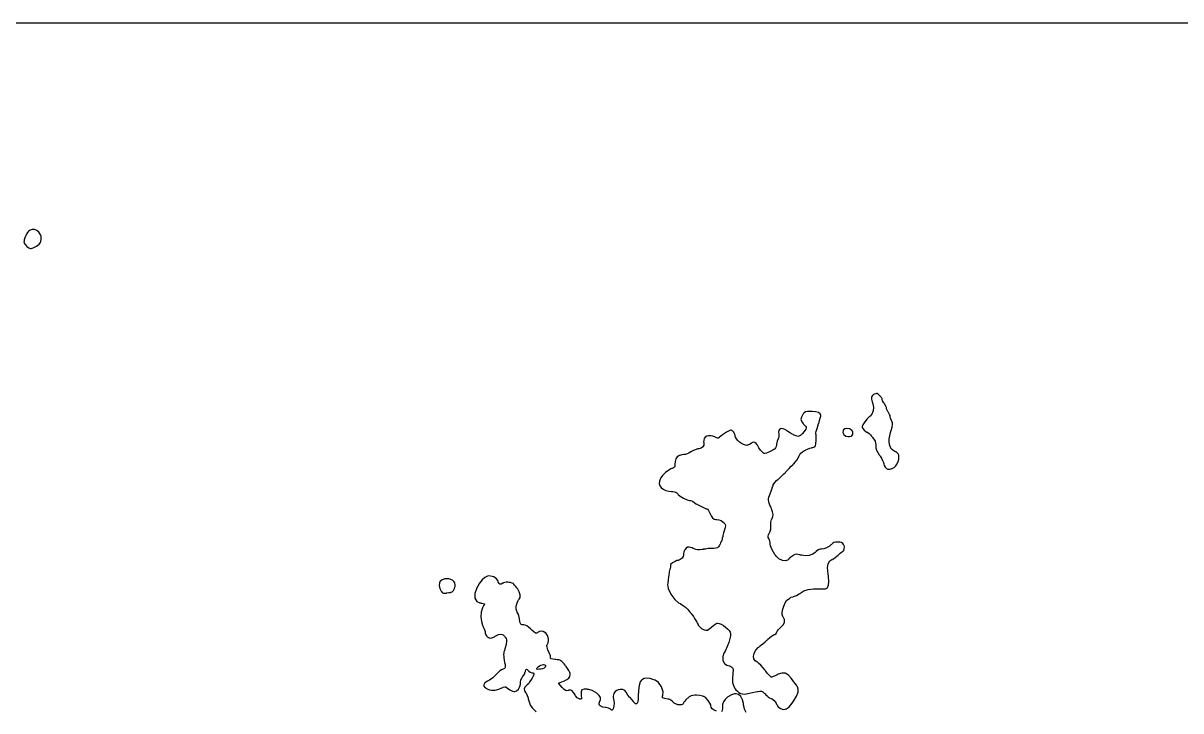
# Model space of a CAD drawing. Extents: x 0 to 24000, y 0 to 24000.
# Drawn here: x 14907 to 19940, y 21007 to 24000 of the extents above; entities that cross this region are included whole.
import ezdxf

# ---------------------------------------------------------------- set-up
doc = ezdxf.new("R2010")
doc.units = 0
for name, color, linetype in [('01A-WaterbodyTidal', 7, 'Continuous'), ('01B-LandmassTidal', 7, 'Continuous'), ('01C-WaterbodyNonTidal', 7, 'Continuous')]:
    doc.layers.add(name, color=color, linetype=linetype)

msp = doc.modelspace()

# ---------------------------------------------------------------- linework, layer by layer
at = {"layer": '01A-WaterbodyTidal'}
msp.add_lwpolyline([(0, 0), (24000, 0), (24000, 24000), (0, 24000)], close=True, dxfattribs=at)
at = {"layer": '01B-LandmassTidal'}
for points in [[(14935.1, 23098), (14933.9, 23097.3), (14930.8, 23094.4), (14926.4, 23088.7), (14922, 23081.6), (14918, 23073.6), (14914.7, 23065.4), (14912.3, 23057.5), (14911, 23050.7), (14910.9, 23046.7), (14911.2, 23045.4), (14911.8, 23043.2), (14915.5, 23036.8), (14922.8, 23028.6), (14931.4, 23022.4), (14937.5, 23020), (14939.5, 23020), (14942.4, 23020), (14951.3, 23022.7), (14964.6, 23029.4), (14976.4, 23038.3), (14982.3, 23044.9), (14983.4, 23047.4), (14984.5, 23050.2), (14986.3, 23059.4), (14985.4, 23071), (14981.4, 23081.7), (14974.8, 23090.8), (14966.3, 23097.6), (14956.4, 23101.5), (14945.8, 23101.9), (14937.6, 23099.4)], [(18606.5, 22384.9), (18604.5, 22384), (18598.9, 22380.1), (18595.3, 22373.2), (18595.6, 22363), (18598.3, 22351.7), (18599.4, 22348), (18600.9, 22343.5), (18603.4, 22328.9), (18602.4, 22312.4), (18596.7, 22298.6), (18589.1, 22289.9), (18586.1, 22287.6), (18583.3, 22285.5), (18575.9, 22277.9), (18565.7, 22264.8), (18557.9, 22251.9), (18554.7, 22244.9), (18554.7, 22242.6), (18554.7, 22241), (18557.3, 22236.4), (18563.6, 22229.1), (18570.9, 22222.8), (18575.5, 22220.2), (18577.1, 22220.2), (18577.8, 22220.2), (18580, 22218.7), (18584.9, 22214.3), (18591, 22208), (18595.9, 22202.2), (18597.5, 22200.2), (18599.6, 22197.5), (18605.8, 22189.1), (18610.7, 22180.3), (18613, 22171.8), (18613.5, 22164.3), (18613.5, 22161.8), (18613.5, 22159.3), (18614.2, 22151.7), (18616.9, 22142.4), (18622.3, 22131.9), (18628.9, 22121.7), (18631.2, 22118.3), (18633, 22115.7), (18638.1, 22107.6), (18643.7, 22097.2), (18647.5, 22088.5), (18648.8, 22084.1), (18648.8, 22082.6), (18648.8, 22080.7), (18650.4, 22074.7), (18654.8, 22067.6), (18661.1, 22062.1), (18666.5, 22059.4), (18668.4, 22059.1), (18670.5, 22058.7), (18676.9, 22059), (18685.4, 22061.7), (18693.4, 22066.8), (18700.7, 22073.7), (18706.8, 22082.2), (18711.5, 22091.8), (18714.2, 22101.9), (18714.8, 22109.8), (18714.7, 22112.4), (18714.5, 22114.5), (18713.5, 22120.7), (18711.3, 22126.4), (18707.1, 22130.7), (18701.9, 22133.8), (18700.2, 22134.7), (18697.2, 22136.2), (18688.6, 22141.3), (18681.2, 22148), (18676.5, 22157.1), (18673.8, 22167.1), (18673.2, 22170.4), (18672.6, 22173.1), (18671.6, 22181.3), (18671.9, 22191.8), (18674.4, 22204.6), (18678.1, 22218.1), (18679.4, 22222.6), (18680.8, 22227.3), (18684.8, 22241.5), (18687.1, 22253), (18686.4, 22261.1), (18683.9, 22267.6), (18682.9, 22269.6), (18682, 22271.5), (18678.3, 22281.2), (18676.3, 22287.8), (18676.3, 22290), (18676.3, 22291.9), (18674, 22297.5), (18669.5, 22305.1), (18668.4, 22306.5), (18667.3, 22307.8), (18662.9, 22315.8), (18660.6, 22322.3), (18660.6, 22324.5), (18660.6, 22326.9), (18657.7, 22333.9), (18652.2, 22343.8), (18650.8, 22345.7), (18649.4, 22347.5), (18643.8, 22356.7), (18641, 22362.3), (18641, 22364.1), (18641, 22365.7), (18638.2, 22370.4), (18631.7, 22378.6), (18624.3, 22385.6), (18619.9, 22388.5), (18618.6, 22388.4), (18617.5, 22388.4), (18613.9, 22387.4), (18607.8, 22385.4)], [(18297.2, 22297.4), (18295.2, 22294.6), (18290.5, 22285.2), (18288.7, 22274.7), (18291.8, 22265), (18297.6, 22257.6), (18299.9, 22255.5), (18301.6, 22254.1), (18308.3, 22246.8), (18311.7, 22242.5), (18311.7, 22241), (18311.7, 22239.2), (18309.1, 22233.6), (18302.6, 22223.4), (18294.3, 22213.3), (18288.4, 22207.6), (18286.2, 22206.1), (18284.7, 22205.2), (18280, 22202.6), (18274.7, 22201.8), (18267.6, 22203.8), (18259.2, 22207.6), (18256.4, 22208.8), (18254.2, 22209.9), (18247.8, 22213.2), (18239.2, 22218), (18231.7, 22222.8), (18227.5, 22225.8), (18226.2, 22226.9), (18224.6, 22228.3), (18218.9, 22231.9), (18211.9, 22234.8), (18205.5, 22235.5), (18199.9, 22234.4), (18195.5, 22231.4), (18192.5, 22226.7), (18191.3, 22220.5), (18191.7, 22214.7), (18192.1, 22212.8), (18192.5, 22211), (18192.5, 22201.8), (18190.4, 22193.4), (18189.8, 22192), (18189.1, 22190.7), (18185.5, 22180.7), (18182.6, 22168.5), (18182.3, 22166.1), (18182, 22164), (18180.9, 22157.8), (18178.6, 22151.8), (18175.3, 22147.4), (18171.8, 22144.8), (18170.6, 22144.2), (18165.9, 22141.8), (18151.8, 22134.8), (18139.3, 22129.4), (18131.5, 22127.5), (18127.6, 22127.9), (18126.6, 22128.5), (18124.9, 22129.6), (18120.3, 22133.9), (18113, 22142.4), (18105.9, 22152.5), (18101.3, 22160.3), (18100, 22163), (18098.9, 22165.3), (18094.2, 22171.5), (18087.5, 22175.8), (18080.3, 22175.9), (18074.5, 22173), (18073, 22171.6), (18072.1, 22170.7), (18064.7, 22166.6), (18056.1, 22163.4), (18054.5, 22163), (18052.8, 22162.7), (18047.5, 22163.2), (18039.3, 22165.9), (18030.6, 22170.4), (18022.1, 22176.4), (18014.2, 22183.3), (18007.9, 22190.7), (18003.5, 22197.9), (18002, 22202.9), (18002, 22204.6), (18002, 22206.7), (18000.4, 22213.4), (17996.3, 22220.8), (17990.4, 22226.1), (17985.3, 22228.1), (17983.6, 22228.1), (17982.5, 22228.1), (17979.6, 22226.9), (17973.1, 22223.9), (17965.1, 22219.5), (17956.4, 22214.3), (17947.7, 22208.6), (17940, 22203.3), (17934, 22198.6), (17931.3, 22196.1), (17930.6, 22195.1), (17930.2, 22194.5), (17925.6, 22193.7), (17918.1, 22196.7), (17916.1, 22197.9), (17913.7, 22199.3), (17906, 22202.6), (17896.3, 22204.8), (17887.3, 22204.7), (17879.3, 22202.4), (17872.8, 22198.1), (17868.1, 22192), (17865.7, 22184.3), (17865.6, 22177.4), (17865.9, 22175.1), (17866.4, 22172.4), (17866.1, 22164), (17862.4, 22155.9), (17854.1, 22150.6), (17844.2, 22147.8), (17840.9, 22147.3), (17839, 22146.9), (17833.5, 22145.3), (17825, 22142.1), (17816.3, 22138), (17810.6, 22134.8), (17808.7, 22133.6), (17807, 22132.4), (17801.5, 22129.2), (17794.1, 22125.5), (17787.3, 22123.1), (17783.4, 22122.2), (17782.1, 22122.2), (17779.3, 22122.2), (17771.3, 22121), (17761.4, 22118.5), (17759.7, 22117.9), (17757.4, 22117.1), (17751.1, 22112.8), (17745, 22104), (17741.5, 22092), (17740.7, 22080.9), (17740.9, 22077.1), (17740.9, 22075.6), (17740.6, 22071.1), (17738.9, 22067.1), (17734.5, 22064.2), (17728.7, 22062), (17726.8, 22061.4), (17723.3, 22060.5), (17713.7, 22055.4), (17699.7, 22045), (17687, 22032.1), (17679.3, 22022), (17677.4, 22018.3), (17676, 22015.8), (17673.2, 22007.4), (17672.6, 21996.9), (17675.3, 21987.2), (17681.1, 21978.7), (17689.5, 21971.6), (17700.6, 21966.2), (17713.8, 21962.7), (17725.3, 21961.5), (17729.1, 21961.5), (17731.4, 21961.5), (17738.4, 21961.1), (17744.8, 21959.6), (17749.4, 21956.5), (17752.6, 21952.7), (17753.4, 21951.3), (17755.3, 21948.5), (17763.2, 21941.8), (17778.1, 21932.4), (17794.2, 21925.1), (17804.2, 21922.3), (17807.5, 21922.3), (17809.8, 21922.3), (17816.5, 21920.2), (17823.4, 21915.9), (17824.4, 21914.8), (17826, 21913.3), (17833.3, 21908.6), (17848, 21900.3), (17865.1, 21892.1), (17876.8, 21887.2), (17880.8, 21885.8), (17881.8, 21885.5), (17887.1, 21879.9), (17891.6, 21870.7), (17892.2, 21868.6), (17893.3, 21865.3), (17897.6, 21855.7), (17903.8, 21846.8), (17911.2, 21841.6), (17917.9, 21840), (17920.1, 21840), (17922.9, 21840), (17931.4, 21838.9), (17941.3, 21835.6), (17949.6, 21830.4), (17954.7, 21825.1), (17956.1, 21823.1), (17957, 21821.8), (17959.2, 21817.7), (17960.3, 21812.6), (17959.5, 21806.4), (17957.6, 21799.8), (17956.9, 21797.6), (17956.1, 21795.4), (17952.2, 21782.4), (17949.1, 21770.4), (17948.7, 21768.6), (17948.4, 21766.8), (17946.8, 21758.4), (17945.7, 21752.3), (17945.5, 21751.7), (17945.4, 21751.3), (17944.6, 21749), (17942.4, 21744.2), (17939.5, 21738.1), (17937, 21733.1), (17936.1, 21731.4), (17934.8, 21728.9), (17930.7, 21721.8), (17925.7, 21716.8), (17918.7, 21714.8), (17910, 21714.5), (17907.1, 21714.5), (17904.7, 21714.5), (17897.4, 21714.2), (17885.8, 21713.2), (17873.8, 21711.7), (17865.5, 21710.4), (17862.8, 21709.8), (17859.4, 21709.2), (17849.1, 21707.7), (17839.5, 21707.5), (17831.4, 21709.2), (17824.3, 21712.2), (17822.1, 21713.3), (17820.4, 21714.2), (17815.1, 21716.5), (17808.1, 21718.7), (17802.1, 21719.8), (17798.8, 21719.9), (17797.7, 21719.6), (17795.7, 21719), (17790.1, 21715.5), (17784, 21708.4), (17780, 21699.2), (17778.5, 21691.3), (17778.5, 21688.6), (17778.5, 21686.2), (17776.9, 21679), (17772, 21671.3), (17763.8, 21665.5), (17755.2, 21662.2), (17752.3, 21661.6), (17749.4, 21661), (17741.1, 21657.8), (17730.5, 21651.7), (17723.1, 21645.2), (17721.2, 21640.8), (17721.7, 21640), (17722, 21639.5), (17721.8, 21634.4), (17719.9, 21627.1), (17719.3, 21625.5), (17718.7, 21624.1), (17715.8, 21612.1), (17713.7, 21597.7), (17713.5, 21594.9), (17713.3, 21592.3), (17711.9, 21577.4), (17709.9, 21564.2), (17709.5, 21562.4), (17708.5, 21557.2), (17711.4, 21540.2), (17722.8, 21514.9), (17740.9, 21491.3), (17756.8, 21477.4), (17762.9, 21474.2), (17765.1, 21473), (17771.6, 21468.9), (17780.3, 21462.8), (17787.9, 21456.6), (17792.2, 21452.6), (17793.4, 21451.1), (17794.8, 21449.4), (17801.9, 21441.4), (17807.3, 21435.3), (17807.9, 21434.6), (17808.8, 21433.7), (17811.4, 21430.6), (17815.8, 21424.6), (17821, 21417.3), (17826.2, 21409.3), (17831.4, 21401.1), (17835.9, 21393.6), (17839.5, 21387.1), (17841.2, 21383.7), (17841.6, 21382.5), (17842.4, 21380.3), (17847.2, 21374.4), (17856.9, 21366.4), (17867.9, 21360.3), (17875.3, 21357.8), (17877.7, 21357.8), (17878.7, 21357.8), (17881.6, 21359), (17887.5, 21362.4), (17894.4, 21367.4), (17899.9, 21371.9), (17901.6, 21373.4), (17903.3, 21375), (17908.8, 21379.5), (17915.8, 21384.5), (17921.8, 21387.9), (17924.9, 21389.1), (17925.9, 21389.1), (17927.8, 21389.1), (17933.5, 21387.7), (17942.4, 21384), (17951.7, 21378.5), (17960.9, 21371.6), (17969.3, 21364.1), (17976.1, 21356.6), (17980.7, 21349.4), (17982.4, 21344.8), (17982.4, 21343.3), (17982.4, 21333.5), (17975.3, 21304.4), (17960.1, 21269.6), (17956.1, 21262.9), (17953.5, 21258.6), (17948.4, 21243.9), (17948.5, 21226.7), (17955.9, 21213.1), (17966.3, 21206), (17970.2, 21204.9), (17972.2, 21204.3), (17978, 21202.6), (17984, 21200.4), (17988.3, 21198), (17991.2, 21195.2), (17992.9, 21191.6), (17993.6, 21186.9), (17993.4, 21180.9), (17992.8, 21175), (17992.6, 21173.1), (17991.9, 21166.9), (17990.7, 21148.1), (17991.3, 21130.4), (17994.7, 21117.1), (17999.3, 21108.1), (18001.2, 21105.3), (18002.3, 21103.6), (18006.1, 21099), (18012.2, 21093), (18018.5, 21087.8), (18022.8, 21084.9), (18024.3, 21084.1), (18026.5, 21083.1), (18033.4, 21080.8), (18044.9, 21080.5), (18064.9, 21083.9), (18090.9, 21089.6), (18099.6, 21091.6), (18102.1, 21092.1), (18109.6, 21093.4), (18116.5, 21093), (18122.7, 21089.6), (18129, 21084.4), (18131, 21082.6), (18132.4, 21081.3), (18136.6, 21077.4), (18141.5, 21072.7), (18145.1, 21069.2), (18146.7, 21067.6), (18147, 21067.3), (18147.3, 21067), (18152, 21064.3), (18159.5, 21060.9), (18161.2, 21060.2), (18163.1, 21059.4), (18172.2, 21052.3), (18180.2, 21040.8), (18181.5, 21037.9), (18183.2, 21034.5), (18189.6, 21025.2), (18199.3, 21017.3), (18210.6, 21014), (18220.4, 21014.7), (18223.5, 21015.5), (18225.2, 21016), (18230.1, 21018.7), (18237.2, 21025), (18245.7, 21035), (18253.5, 21045.6), (18256, 21049.2), (18259.6, 21054.5), (18269.3, 21070.9), (18276.2, 21088.3), (18277.1, 21102.4), (18274, 21111.5), (18272.1, 21113.9), (18271.3, 21115), (18268.5, 21118.8), (18263.1, 21126.4), (18256.5, 21135.7), (18251.1, 21143.2), (18249.4, 21145.7), (18246, 21150.3), (18234.4, 21163.4), (18220.5, 21171.8), (18204.9, 21171.7), (18189.5, 21166.4), (18184.7, 21164.1), (18182.5, 21163.1), (18176, 21160.2), (18168.2, 21157), (18162.4, 21154.7), (18160, 21153.9), (18159.2, 21153.9), (18158.3, 21153.9), (18155.8, 21156.3), (18149.8, 21162.6), (18142, 21171.9), (18135.4, 21180.5), (18133.3, 21183.3), (18131, 21186.3), (18123.9, 21195.2), (18114.4, 21205.8), (18106.1, 21214), (18101.6, 21217.8), (18100, 21218.6), (18097.3, 21220), (18089.7, 21225.4), (18084, 21233.5), (18082.6, 21243.5), (18084.2, 21253.1), (18085.1, 21256.2), (18085.9, 21258.9), (18092.4, 21271.4), (18102.5, 21282.8), (18105.1, 21284.8), (18107.1, 21286.4), (18112.9, 21291.2), (18122.6, 21299.3), (18132.9, 21308.3), (18140.3, 21314.8), (18142.7, 21317), (18145, 21319.1), (18151.9, 21325), (18160.8, 21332.1), (18168.2, 21337.2), (18172.1, 21339.4), (18173.3, 21339.7), (18174.6, 21340.1), (18180.4, 21344.5), (18184.4, 21350.6), (18184.7, 21351.9), (18185, 21353), (18186.7, 21356.2), (18190.7, 21361.7), (18196.1, 21367.6), (18200.7, 21371.8), (18202.3, 21373), (18205.1, 21375.3), (18212.4, 21383.4), (18217.2, 21393.8), (18216.9, 21404.6), (18213.1, 21413.3), (18211.3, 21415.8), (18210.2, 21417.5), (18207.1, 21426.5), (18207.3, 21438.2), (18207.8, 21441.3), (18208.6, 21445.7), (18212.2, 21458.6), (18218.8, 21474.7), (18226.4, 21487), (18231.6, 21492.4), (18233.7, 21493), (18234.7, 21493.4), (18238.9, 21495.8), (18241.1, 21497.8), (18241.1, 21498.5), (18241.1, 21499.2), (18245.2, 21501.6), (18253, 21503.7), (18254.8, 21504), (18256.8, 21504.3), (18269, 21509), (18281.4, 21516.1), (18283.5, 21517.7), (18287.7, 21521), (18301.2, 21529.5), (18319.4, 21536.1), (18342.8, 21538.6), (18367.7, 21538.4), (18376, 21538.1), (18378.9, 21538), (18387.8, 21537.9), (18395.7, 21538.7), (18401, 21540.8), (18403.8, 21543.4), (18404.6, 21544.4), (18406.1, 21546.4), (18408, 21554.4), (18409.4, 21570.6), (18408.7, 21590.7), (18406.8, 21606.9), (18405.8, 21612.2), (18404.9, 21616.8), (18404.5, 21631), (18407.6, 21647.2), (18414.5, 21659.5), (18422.1, 21665.7), (18425, 21666.7), (18426.4, 21667.2), (18430.6, 21669.5), (18437.6, 21674.2), (18445.1, 21680.1), (18450.4, 21684.9), (18452, 21686.7), (18453.6, 21688.3), (18458.5, 21693), (18464.3, 21698.1), (18469, 21701.5), (18471, 21702.7), (18471.6, 21702.7), (18472.5, 21702.7), (18475.1, 21705.7), (18477.1, 21712.7), (18477.2, 21721.3), (18476, 21727.2), (18475.2, 21729), (18474.2, 21730.7), (18470.7, 21735.5), (18465.2, 21739.4), (18457.6, 21741.4), (18449.3, 21742), (18446.6, 21742), (18444.5, 21742), (18438.5, 21741.5), (18432, 21739.8), (18426.5, 21736.6), (18422.3, 21733.1), (18421.1, 21731.8), (18418.9, 21729.4), (18411.3, 21723.2), (18399.7, 21716.5), (18387.4, 21712.1), (18378.2, 21710.6), (18375.2, 21710.6), (18372.4, 21710.6), (18364.1, 21707.7), (18354.7, 21701.1), (18352.8, 21699.2), (18350.1, 21696.4), (18340, 21689.5), (18324.3, 21683.8), (18306.4, 21682.5), (18291.7, 21684.3), (18287, 21685.5), (18284.2, 21686.2), (18275.7, 21688.1), (18268.1, 21688.7), (18261.9, 21687.1), (18256.5, 21684.2), (18254.8, 21683.1), (18253.1, 21682.1), (18244, 21675.5), (18236.2, 21668.6), (18235.3, 21667.5), (18233.1, 21665), (18223.3, 21660.4), (18208.6, 21661.2), (18192.8, 21669.4), (18180.9, 21680.2), (18177.6, 21684.3), (18175.2, 21687.4), (18168.8, 21697.3), (18161.6, 21711.5), (18156.6, 21725.1), (18154.9, 21733.3), (18154.9, 21736.1), (18154.9, 21738.5), (18153.3, 21745.6), (18150.2, 21754.2), (18149.4, 21755.7), (18148.6, 21757.2), (18146.6, 21762), (18145.9, 21767.4), (18147.5, 21773.6), (18150.6, 21780.2), (18151.7, 21782.3), (18153.1, 21785.2), (18157.3, 21798.2), (18158, 21811.2), (18157.6, 21814.1), (18157.2, 21816.6), (18157.6, 21828.7), (18160.8, 21839.6), (18161.9, 21841.5), (18163.3, 21844.2), (18166.9, 21852.5), (18168.2, 21861.9), (18165.5, 21873.6), (18160.3, 21887.2), (18158.4, 21891.7), (18157.3, 21894.5), (18153.9, 21902.7), (18150.6, 21911.4), (18148.6, 21918.6), (18147.7, 21924.7), (18148, 21930.7), (18149.4, 21937), (18151.8, 21944.5), (18154.4, 21951.4), (18155.3, 21953.6), (18156.1, 21956), (18158.7, 21963), (18162.3, 21972.7), (18165.5, 21981.6), (18167.3, 21986.8), (18167.8, 21988.5), (18168.3, 21990.2), (18170.8, 21994.8), (18175.9, 22002), (18182.4, 22009.3), (18187.8, 22014.4), (18189.8, 22016), (18191.7, 22017.6), (18197.5, 22022.7), (18206, 22030.3), (18214.2, 22038.1), (18219.4, 22043.2), (18221.1, 22045), (18222.9, 22046.9), (18228.2, 22052.6), (18237, 22061.8), (18246.4, 22071.5), (18253, 22078.4), (18255.2, 22080.7), (18257.4, 22082.8), (18263.3, 22089.5), (18270.7, 22098.9), (18276.4, 22107.7), (18279.3, 22112.9), (18279.9, 22114.8), (18280.5, 22116.8), (18283.1, 22122.5), (18288.1, 22128.7), (18296, 22134.6), (18304.7, 22139.8), (18307.8, 22141.4), (18310.2, 22142.7), (18317.5, 22146.1), (18326.6, 22150), (18334, 22152.6), (18337.6, 22153.6), (18338.7, 22153.6), (18340.3, 22153.6), (18345.2, 22155.2), (18349.9, 22158.3), (18350.5, 22159.1), (18351.7, 22160.4), (18353.5, 22168.7), (18355.2, 22184.9), (18355.3, 22201.4), (18354.3, 22209.9), (18353.2, 22211.6), (18352.9, 22212.1), (18353.3, 22215.8), (18355.2, 22224.5), (18358.4, 22236.4), (18361.5, 22246.6), (18362.7, 22250), (18363.8, 22253.6), (18367.1, 22264.1), (18370.9, 22276.5), (18373.4, 22286), (18374.4, 22289.9), (18374.4, 22291.2), (18374.4, 22293.3), (18371.9, 22299.6), (18364.2, 22305.7), (18351.2, 22309.2), (18337.4, 22310.4), (18332.9, 22310.4), (18329, 22310.4), (18317.4, 22310.1), (18308.2, 22308.6), (18302.5, 22304.8), (18298.5, 22299.3)], [(18472.8, 22228.9), (18471.7, 22226.8), (18471.2, 22219.2), (18475.4, 22210), (18484.3, 22203.3), (18493.3, 22200.6), (18496.3, 22200.6), (18499.2, 22200.6), (18507.9, 22203.4), (18514.3, 22210.4), (18514.8, 22219.6), (18510.5, 22227.4), (18508.5, 22229.2), (18506.6, 22230.9), (18499.4, 22234.2), (18488.7, 22235.8), (18479, 22234), (18473.7, 22230.5)], [(16738.1, 21580.8), (16736.6, 21580.4), (16728.8, 21577.4), (16722.4, 21573.6), (16721.6, 21573), (16720, 21571.6), (16717.3, 21564.8), (16716.4, 21552.7), (16718.8, 21539.6), (16722.5, 21530.8), (16724.4, 21528.3), (16725.5, 21526.9), (16729.3, 21522.9), (16734, 21520.1), (16739.5, 21519.3), (16745.2, 21519.8), (16747.1, 21520.1), (16749.1, 21520.4), (16758.5, 21521.9), (16765.3, 21523.1), (16765.9, 21523.2), (16767.4, 21523.3), (16771.8, 21525.7), (16777.4, 21531.4), (16782.1, 21539.2), (16784.6, 21546), (16785.1, 21548.3), (16785.5, 21550.3), (16785.4, 21556.5), (16783.4, 21564), (16779.3, 21570.4), (16773.4, 21575.7), (16766, 21579.6), (16757.4, 21581.9), (16748, 21582.4), (16740.5, 21581.5)]]:
    msp.add_lwpolyline(points, close=True, dxfattribs=at)
for points in [[(17921.2, 21006.5), (17911.9, 21010.6), (17903, 21016.4), (17897.8, 21023), (17896.1, 21028.6), (17896.1, 21030.4), (17896.1, 21033.1), (17893.1, 21041), (17885.3, 21052.9), (17874.8, 21063.5), (17866.6, 21069.3), (17863.6, 21070.4), (17861.9, 21071), (17848.6, 21073.6), (17835.1, 21075.1), (17830.7, 21075.1), (17827.8, 21075.1), (17819.2, 21074.9), (17810.8, 21073.1), (17803.3, 21068.9), (17796.4, 21063.3), (17794.2, 21061.4), (17792.6, 21060), (17788.1, 21055.5), (17783.1, 21049.8), (17779.7, 21045.2), (17778.5, 21043), (17778.5, 21042.2), (17778.5, 21041.1), (17776.7, 21037.9), (17773.1, 21035), (17772.3, 21034.7), (17769, 21033.5), (17753.3, 21033.3), (17737.8, 21041.3), (17734.6, 21044.1), (17733.3, 21045.4), (17729, 21049), (17723.2, 21053.2), (17717.9, 21056.3), (17714.9, 21057.7), (17713.8, 21057.9), (17709.6, 21058.7), (17696.8, 21061.4), (17688.1, 21064), (17685.6, 21066.8), (17686.4, 21069.9), (17686.8, 21070.8), (17688.8, 21075.1), (17689.6, 21090.6), (17682.9, 21111.6), (17668.6, 21130.2), (17654.1, 21140.8), (17648.8, 21142.9), (17644.8, 21144.5), (17632.7, 21147.9), (17618.8, 21149.4), (17607.1, 21147.5), (17599.5, 21143.9), (17597.4, 21142.1), (17595.2, 21140.5), (17590.3, 21133.3), (17585.5, 21118.1), (17582.5, 21095.3), (17581.1, 21071.7), (17580.9, 21063.7), (17580.9, 21059.4), (17579.5, 21046.4), (17575.8, 21037.8), (17569.6, 21037.8), (17562.8, 21044.1), (17561, 21046.5), (17559.9, 21047.9), (17552.8, 21056.5), (17545.7, 21064.8), (17544.5, 21066.1), (17543.2, 21067.5), (17536.3, 21076.3), (17530.4, 21085.4), (17529.6, 21086.9), (17528.4, 21089.3), (17523, 21095.5), (17514, 21100.2), (17503.1, 21100.9), (17493.7, 21098.7), (17490.8, 21097.4), (17488.2, 21096.4), (17481.2, 21091.2), (17474.6, 21082.3), (17471.7, 21072), (17472.2, 21064.1), (17473.1, 21061.8), (17474, 21059.4), (17475.5, 21052), (17476.3, 21040.5), (17475.4, 21028.8), (17473.7, 21020.8), (17472.8, 21018.3), (17472.2, 21016.9), (17470.2, 21012.6), (17468.1, 21010.3), (17465.4, 21010.9), (17462.3, 21013.4), (17461.4, 21014.3), (17460.4, 21015.2), (17452.3, 21019.1), (17442.4, 21021.3), (17440.6, 21021.4), (17438.6, 21021.5), (17428, 21023.8), (17418.7, 21027.9), (17417.5, 21028.8), (17416.2, 21029.8), (17412.9, 21032.7), (17410.7, 21036.1), (17410.9, 21040.3), (17412.5, 21044.7), (17413.2, 21046.1), (17414.4, 21048.7), (17417, 21057.2), (17416.5, 21066.2), (17410.9, 21074.8), (17402.7, 21082.3), (17399.8, 21084.5), (17396.7, 21087), (17381.6, 21095.7), (17366, 21100.5), (17362.6, 21101), (17358.6, 21101.5), (17346.3, 21101.8), (17336.7, 21098.5), (17332.7, 21089.9), (17332.7, 21078.8), (17333.2, 21075.1), (17333.5, 21072.5), (17334.4, 21064.7), (17334, 21059.6), (17331.2, 21058.2), (17326.8, 21058.8), (17325.4, 21059), (17323.8, 21059.3), (17316, 21063.7), (17309.5, 21071), (17308.5, 21072.7), (17306.5, 21076.5), (17299.9, 21087.4), (17293, 21095.4), (17286.3, 21097.9), (17279.9, 21096.9), (17277.9, 21096.3), (17276.3, 21095.7), (17271, 21094.4), (17265.6, 21095.3), (17259.3, 21100), (17252.3, 21107.2), (17250.1, 21109.6), (17234.4, 21127.2), (17256.3, 21137), (17260.2, 21138.7), (17271.5, 21144.2), (17280, 21150.3), (17283.8, 21157.5), (17284.6, 21165.1), (17284.6, 21167.6), (17284.6, 21169.4), (17283.4, 21174.5), (17279.9, 21182.5), (17273.8, 21192), (17267.2, 21200.8), (17265, 21203.7), (17263.4, 21205.7), (17258.5, 21211.6), (17253.4, 21217.6), (17248.9, 21222), (17244.8, 21225.2), (17240.5, 21227.3), (17235.5, 21228.7), (17229.2, 21229.8), (17223.4, 21230.6), (17221.5, 21230.7), (17218.6, 21231.1), (17210.3, 21232.3), (17203.3, 21234), (17200.1, 21236.1), (17199.7, 21238.4), (17199.9, 21239), (17200.2, 21239.8), (17199.2, 21247.2), (17195.8, 21257), (17194.8, 21259), (17193.2, 21262.3), (17188.9, 21272.8), (17185.4, 21284.2), (17184.5, 21292.5), (17185.7, 21296.4), (17186.6, 21297), (17187.1, 21297.3), (17189.3, 21303.7), (17190.5, 21313.1), (17190.5, 21316.2), (17190.5, 21318.8), (17189.3, 21326.7), (17186.3, 21335.8), (17181.5, 21343.3), (17175.5, 21348.8), (17168.4, 21352.3), (17160.7, 21353.5), (17152.7, 21352.1), (17146.5, 21349.2), (17144.6, 21347.9), (17143.4, 21347.1), (17139.3, 21345), (17134.2, 21345.6), (17126.9, 21350.8), (17118.1, 21358.9), (17115.2, 21361.7), (17112.7, 21364.1), (17104.8, 21371.1), (17096.4, 21377.1), (17089.2, 21380.3), (17084, 21381.3), (17082.3, 21381.3), (17081.2, 21381.3), (17077.9, 21381.3), (17074.7, 21381.6), (17072.2, 21382.8), (17070.3, 21385.3), (17068.6, 21389.8), (17067, 21396.7), (17065.1, 21406.5), (17063.3, 21416.4), (17062.7, 21419.7), (17062.4, 21421), (17059.4, 21429.1), (17055.3, 21437.3), (17054.4, 21438.5), (17052.9, 21440.9), (17050.8, 21449.6), (17050.9, 21463.5), (17054.4, 21477.9), (17059, 21487.5), (17061.1, 21490.3), (17063.1, 21492.7), (17067.3, 21501.2), (17068.4, 21512.7), (17064.1, 21525.5), (17057.1, 21536.9), (17054.4, 21540.4), (17053, 21542.4), (17048.8, 21548), (17044, 21554.5), (17040.6, 21559), (17039.2, 21560.7), (17039.2, 21560.8), (17039.1, 21561), (17033.8, 21562.9), (17024.5, 21565.5), (17022.3, 21565.9), (17020.2, 21566.4), (17013.9, 21567.4), (17007.1, 21567.6), (17000.9, 21566.3), (16996, 21564.4), (16994.5, 21563.6), (16992.1, 21562.4), (16985.1, 21559.1), (16979.3, 21558.5), (16975.4, 21562.2), (16972.5, 21568.8), (16971.7, 21571), (16970.6, 21574), (16964.4, 21582), (16952.9, 21590), (16939.2, 21594.2), (16928.7, 21594.3), (16925.5, 21593.4), (16922.4, 21592.5), (16913.9, 21587.6), (16902.3, 21577.4), (16891.2, 21563), (16883.4, 21549.8), (16881.2, 21545.2), (16878, 21538.6), (16871.1, 21517.8), (16870.4, 21497.3), (16878.9, 21483.8), (16892.2, 21477.7), (16896.9, 21476.9), (16898.9, 21476.5), (16907.6, 21474.7), (16912.2, 21473.1), (16912.2, 21472.6), (16912.2, 21471.3), (16909.8, 21467.1), (16905.4, 21457.9), (16904.3, 21455.8), (16902.1, 21451.5), (16898.1, 21437.5), (16896.5, 21416.8), (16899.2, 21395.5), (16903.9, 21380.2), (16906.3, 21375.4), (16907.3, 21373.4), (16910.1, 21367.3), (16913.2, 21359.3), (16915.3, 21352.6), (16916.1, 21349.1), (16916.1, 21347.9), (16916.1, 21346.1), (16917.6, 21340.4), (16921.5, 21333.8), (16927.4, 21328.4), (16932.9, 21325.4), (16934.9, 21324.8), (16936.5, 21324.2), (16945.4, 21324.7), (16956.4, 21330), (16959.2, 21331.9), (16962.5, 21334), (16973.1, 21339.4), (16984.2, 21341.7), (16993.5, 21338.4), (17000.2, 21332.3), (17001.9, 21329.9), (17003.2, 21328.1), (17006.9, 21322.5), (17009.1, 21316), (17008.9, 21307.9), (17007.3, 21298.5), (17006.6, 21295.4), (17006.1, 21293.2), (17004.4, 21286.2), (17002, 21277.5), (16999.8, 21270.3), (16998.5, 21266.4), (16998, 21265.2), (16997.3, 21264.1), (16996.3, 21260), (16995.8, 21253), (16996.4, 21243.7), (16997.5, 21234.8), (16998, 21231.9), (16998.6, 21228.6), (17000.4, 21218.5), (17002.1, 21208.4), (17002.9, 21201.1), (17002.9, 21196.2), (17001.8, 21193), (16999.7, 21191), (16996.5, 21189.6), (16993.2, 21188.7), (16992.1, 21188.4), (16990.6, 21188), (16986.2, 21186), (16979.4, 21181.3), (16972.3, 21174.8), (16966.7, 21168.9), (16965.1, 21166.8), (16962.7, 21163.9), (16948.9, 21150.8), (16933.9, 21140.8), (16931, 21139.4), (16926.4, 21137.3), (16913.8, 21128.9), (16908.2, 21118.3), (16914.1, 21108.4), (16926.8, 21101.3), (16931.3, 21099.8), (16934.6, 21098.7), (16944.9, 21097), (16959.1, 21097.6), (16974.6, 21101.6), (16987.9, 21107.1), (16992.1, 21109.2), (16993.7, 21110), (17000.9, 21112.3), (17005.5, 21112), (17005.8, 21111.6), (17006.9, 21110.1), (17012.6, 21105.9), (17023.6, 21099.2), (17035.1, 21093.5), (17041.1, 21091.2), (17043.1, 21091.2), (17045.4, 21091.2), (17052.6, 21094.3), (17060.8, 21102.3), (17066.7, 21113.7), (17069, 21123.3), (17069, 21126.5), (17069, 21130.3), (17071.3, 21141.7), (17076.8, 21152.9), (17078.4, 21155.1), (17079.7, 21156.9), (17086.1, 21167.2), (17090.2, 21177), (17090.5, 21178.6), (17091, 21180.4), (17092.7, 21185.8), (17094.9, 21188.5), (17098.3, 21187), (17102.8, 21182.8), (17104.2, 21181.4), (17105.3, 21180.3), (17112.1, 21175.8), (17118, 21173.5), (17119.9, 21173.5), (17121.3, 21173.5), (17125.5, 21172.3), (17127.8, 21170.3), (17127.8, 21169.6), (17127.8, 21168.4), (17126.7, 21164.9), (17123.9, 21158.1), (17119.6, 21150.1), (17114.6, 21141.4), (17109.1, 21133.1), (17103.8, 21125.7), (17099, 21120.1), (17096.3, 21117.6), (17095.2, 21117.1), (17093.3, 21116.1), (17088.3, 21111.2), (17085.5, 21103.1), (17086.8, 21094.1), (17090.7, 21087.1), (17092.5, 21085.3), (17093.5, 21084.1), (17099, 21074.7), (17102.7, 21063.5), (17103.1, 21061.4), (17103.3, 21059.3), (17106.7, 21046.6), (17111.2, 21034.3), (17112.1, 21032.4), (17112.9, 21030.8), (17116, 21026.4), (17121.8, 21019.3), (17129.1, 21011.5), (17137.1, 21003.7)], [(18049.7, 20999.7), (18042.9, 21014.7), (18039.7, 21028.8), (18039.2, 21033.6), (18038.7, 21039.1), (18035.1, 21055.4), (18027.9, 21070.2), (18017.2, 21078.6), (18006.4, 21081.1), (18002.8, 21081), (17999.8, 21080.9), (17986.7, 21077.7), (17973.6, 21070), (17970.6, 21067.7), (17967.6, 21065.3), (17959.2, 21057.3), (17951.9, 21046.9), (17948.2, 21035.2), (17947.1, 21024.2), (17947.1, 21020.6), (17947.1, 21017.8), (17946.2, 21009.4), (17942.8, 21003.6)]]:
    msp.add_lwpolyline(points, dxfattribs=at)
at = {"layer": '01C-WaterbodyNonTidal'}
msp.add_lwpolyline([(17178.7, 21203.3), (17178.7, 21201.9), (17177.2, 21197.8), (17172.6, 21193.5), (17165, 21190.4), (17157.1, 21188.7), (17154.4, 21188.4), (17152.2, 21188.2), (17145.4, 21187.8), (17140.9, 21188.6), (17140.2, 21191), (17141.9, 21194.5), (17142.6, 21195.5), (17143.4, 21196.6), (17146.5, 21199.6), (17151.6, 21203.1), (17157.5, 21205.8), (17163.6, 21207.6), (17169.4, 21208.4), (17174.2, 21208.1), (17177.5, 21206.4), (17178.7, 21204.1)], close=True, dxfattribs=at)

doc.saveas('drawing.dxf')
